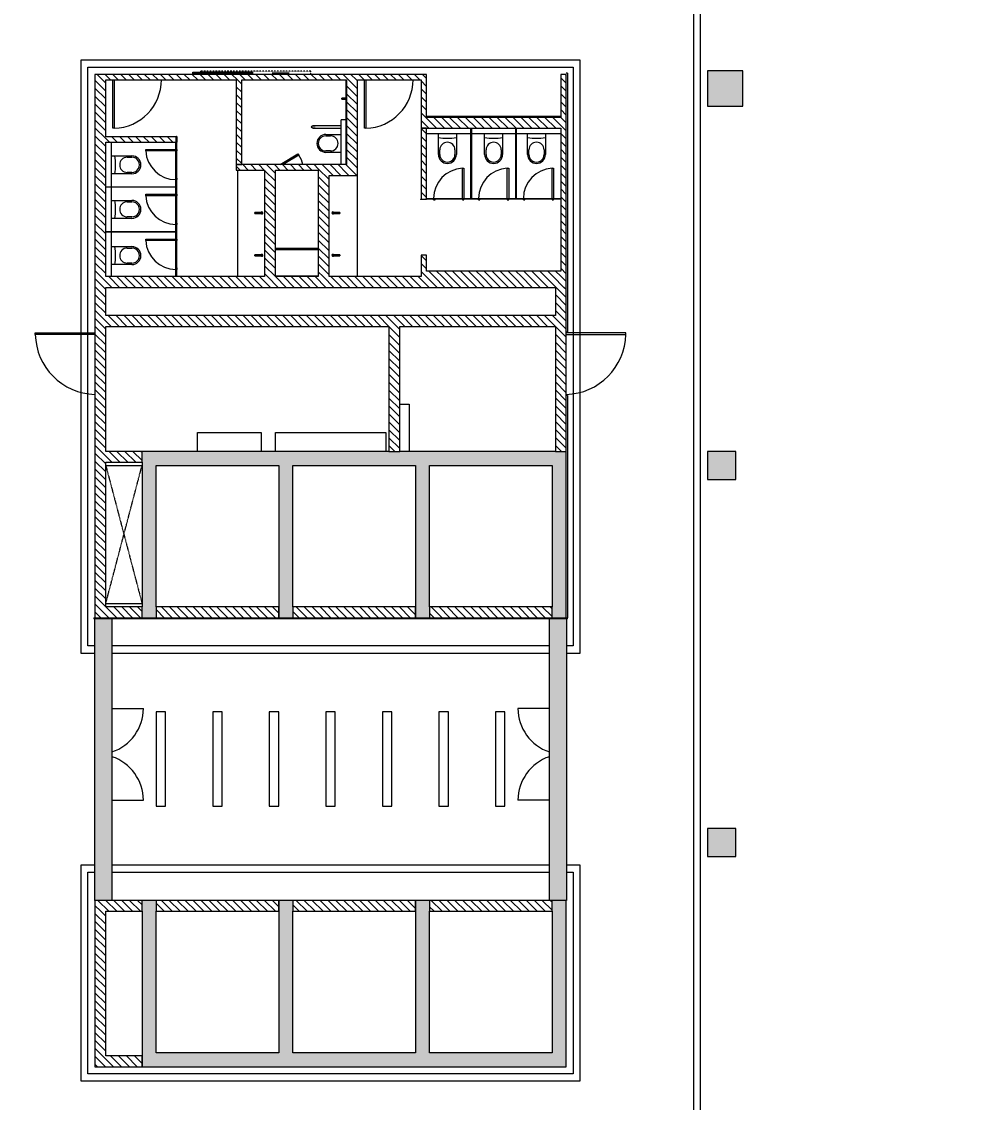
# Model space of a CAD drawing. Header units: millimetres. Extents: x -106145 to 154907, y -84585 to 152038.
# Drawn here: x 10833 to 30839, y 28220 to 51155 of the extents above; entities that cross this region are included whole.
import ezdxf

# ---------------------------------------------------------------- set-up
doc = ezdxf.new("R2010")
doc.units = ezdxf.units.MM
doc.linetypes.add('Cut Out Line', pattern=[2, 1, -1])
doc.linetypes.add('Dash', pattern=[6.35, 3.175, -3.175])
for name, color, linetype, lineweight in [('A-ANNO-DIMS', 7, 'Continuous', 9), ('A-ANNO-DIMS-300', 7, 'Continuous', 9), ('A-DETL-MBND', 7, 'Continuous', 5), ('A-DOOR', 7, 'Continuous', 5), ('A-DOOR-FRAM', 7, 'Continuous', 9), ('A-FLOR', 7, 'Continuous', 5), ('A-WALL', 7, 'Continuous', 5), ('A-WALL-PATT', 7, 'Continuous', 5), ('P-SANR-FIXT', 7, 'Continuous', 5), ('S-COLS', 7, 'Continuous', 5)]:
    doc.layers.add(name, color=color, linetype=linetype, lineweight=lineweight)
doc.layers.add('A-DETL', color=7, linetype='Continuous', lineweight=5, true_color=0x00a600)
doc.styles.add('RomanS', font='romans__.ttf', dxfattribs={"width": 0.8, "height": 1200})
doc.dimstyles.new('Diagonal_-_4_mm_RomanS', dxfattribs={"dimscale": 304.8, "dimtxt": 1219.023462, "dimasz": 1.476378, "dimexe": 0.984252, "dimexo": 0.0625, "dimgap": 0.19685, "dimtad": 1, "dimdec": 0, "dimzin": 0, "dimdsep": 46, "dimtxsty": 'RomanS', "dimblk1": 'OBLIQUE', "dimblk2": 'OBLIQUE', "dimsah": 1, "dimcen": 0.09, "dimdle": 2.362205, "dimazin": 0, "dimtfac": 1, "dimtdec": 4, "dimtix": 1, "dimtmove": 0, "dimatfit": 3, "dimfxl": 2.362205, "dimfxlon": 1, "dimtvp": 1, "dimtolj": 1, "dimtzin": 0, "dimarcsym": 2})
pattern_1 = [(315, (0, 0), (84.18955, 84.18955), [])]

# ---------------------------------------------------------------- blocks, each defined once
blk = doc.blocks.new('DC_SglFl-W-Int - FWD7 1_35-12335346-Site Plan -MAIN')
at = {"layer": 'A-DOOR', "color": 254, "lineweight": 9, "true_color": 0xdddddd}
for p, q in [((622, 115), (622, 1381.5)), ((622, 1381.5), (652, 1381.5)), ((652, 1381.5), (652, 115))]:
    blk.add_line(p, q, dxfattribs=at)
at = {"layer": 'A-DOOR', "color": 254, "true_color": 0xdddddd}
blk.add_arc((652, 77.5), 1304.3, 91.31792, 178.33968, dxfattribs=at)
blk = doc.blocks.new('DC_SglFl-W-Int - FWD7 1_35-12334915-Site Plan -MAIN')
at = {"layer": 'A-DOOR', "color": 254, "lineweight": 9, "true_color": 0xdddddd}
for p, q in [((622, -115), (622, -1381.5)), ((652, -1381.5), (652, -115)), ((622, -1381.5), (652, -1381.5))]:
    blk.add_line(p, q, dxfattribs=at)
at = {"layer": 'A-DOOR', "color": 254, "true_color": 0xdddddd}
blk.add_arc((652, -77.5), 1304.3, 181.66032, 268.68208, dxfattribs=at)
blk = doc.blocks.new('DC_SglFl-W-Int - D 1_1-6638787-Site Plan -MAIN')
at = {"layer": 'A-DOOR', "color": 254, "lineweight": 9, "true_color": 0xdddddd}
for p, q in [((485, 57.5), (485, 1087.5)), ((485, 1087.5), (515, 1087.5)), ((515, 1087.5), (515, 57.5))]:
    blk.add_line(p, q, dxfattribs=at)
at = {"layer": 'A-DOOR', "color": 254, "true_color": 0xdddddd}
blk.add_arc((515, 57.5), 1030.4, 91.66834, 179.99094, dxfattribs=at)
blk = doc.blocks.new('Single Panel Flush Door - SHD_0_6-8056448-Site Plan -MAIN')
at = {"layer": 'A-DOOR', "color": 254, "true_color": 0xdddddd}
for p, q in [((-225, 57), (149, 283)), ((170, 255), (-158, 57)), ((149, 283), (170, 255))]:
    blk.add_line(p, q, dxfattribs=at)
blk.add_arc((-135, 5), 394, 7.6599, 39.3002, dxfattribs=at)
blk = doc.blocks.new('DC_SglFl-W-Int - 0_6 toilet door-5532951-Site Plan -MAIN')
at = {"layer": 'A-DOOR', "color": 254, "lineweight": 9, "true_color": 0xdddddd}
for p, q in [((290, 6), (290, 646)), ((290, 646), (320, 646)), ((320, 646), (320, 6))]:
    blk.add_line(p, q, dxfattribs=at)
at = {"layer": 'A-DOOR', "color": 254, "true_color": 0xdddddd}
for start, end in [(92.6838, 179.9838), (181.0638, 182.6838)]:
    blk.add_arc((320, 6), 641, start, end, dxfattribs=at)
at = {"layer": 'A-DOOR-FRAM', "color": 254, "true_color": 0xdddddd}
for p, q in [((-320, -24), (-320, -6)), ((-320, -24), (-290, -24)), ((-290, -24), (-290, -6)), ((290, -6), (290, -24)), ((290, -24), (320, -24)), ((320, -24), (320, -6))]:
    blk.add_line(p, q, dxfattribs=at)
blk = doc.blocks.new('22 4000 Toilet - Toto - CW763B w_FV4 - 22 4000 Toilet - Toto - CW763B w_FV4-5779779-Site Plan -MAIN')
at = {"layer": 'P-SANR-FIXT', "color": 254, "true_color": 0xdddddd}
for p, q in [((-190, -440), (-190, 0)), ((190, 0), (190, -440)), ((-160, -440), (-160, -340)), ((160, -340), (160, -440))]:
    blk.add_line(p, q, dxfattribs=at)
for centre, radius, start, end in [((0, 1105), 1200, 260.8891, 279.1109), ((0, -340), 160, 0, 180), ((0, -440), 190, 180, 360), ((0, -440), 160, 180, 0)]:
    blk.add_arc(centre, radius, start, end, dxfattribs=at)
blk = doc.blocks.new('Door_Sliding_DORMA_CS80-MAGNEO - D 1_2-9037174-Site Plan -MAIN')
at = {"layer": 'A-DOOR', "color": 254, "linetype": 'Dash', "true_color": 0xdddddd}
for p, q in [((-633, -57), (-633, -128)), ((-633, -128), (1707, -128)), ((1707, -128), (1707, -57))]:
    blk.add_line(p, q, dxfattribs=at)
at = {"layer": 'A-DOOR', "color": 254, "true_color": 0xdddddd}
for p, q in [((-179, -81), (185, -81)), ((-179, -81), (-179, -86)), ((185, -86), (-179, -86)), ((185, -86), (185, -81)), ((1865, -66), (1865, -106))]:
    blk.add_line(p, q, dxfattribs=at)
at = {"layer": 'A-DOOR', "color": 254, "lineweight": 9, "true_color": 0xdddddd}
for p, q in [((600, -66), (665, -66)), ((600, -106), (600, -66)), ((665, -106), (600, -106)), ((665, -66), (1865, -66)), ((1865, -106), (665, -106))]:
    blk.add_line(p, q, dxfattribs=at)
blk = doc.blocks.new('TAPWARE_boiling-chilled_water_unit - HYTP-029-V44-Site Plan -MAIN')
at = {"layer": 'P-SANR-FIXT', "color": 254, "true_color": 0xdddddd}
for p, q in [((-10, -350), (10, -350)), ((0, -480), (0, -520)), ((0, -520), (0, -480))]:
    blk.add_line(p, q, dxfattribs=at)
for start, end in [(90, 270), (180, 195.3487), (225, 240.3487), (270, 90), (0, 45)]:
    blk.add_arc((0, -500), 20, start, end, dxfattribs=at)
for points in [[(-10, -350), (-10, -362), (-10, -385), (-10, -419), (-10, -453), (-10, -473), (-10, -483)], [(10, -483), (10, -473), (10, -453), (10, -419), (10, -385), (10, -362), (10, -350)], [(-10, -483), (-9, -482), (-8, -481), (-6, -481)], [(2, -480), (4, -480), (6, -481), (9, -482), (10, -483)]]:
    blk.add_open_spline(points, degree=3, dxfattribs=at)
blk = doc.blocks.new('TAPWARE_boiling-chilled_water_unit - HYTP-029-V45-Site Plan -MAIN')
at = {"layer": 'P-SANR-FIXT', "color": 254, "true_color": 0xdddddd}
blk.add_line((10, 350), (-10, 350), dxfattribs=at)
for points, knots in [([(-10, 441), (-10, 434), (-10, 416), (-10, 396), (-10, 385)], [0.3344418, 0.3344418, 0.3344418, 0.3344418, 0.5, 0.75, 0.75, 0.75, 0.75]), ([(10, 385), (10, 396), (10, 416), (10, 434), (10, 441)], [0.25, 0.25, 0.25, 0.25, 0.5, 0.6655582, 0.6655582, 0.6655582, 0.6655582])]:
    blk.add_open_spline(points, degree=3, knots=knots, dxfattribs=at)
for points in [[(-10, 382), (-10, 371), (-10, 360), (-10, 350)], [(10, 350), (10, 360), (10, 371), (10, 382)]]:
    blk.add_open_spline(points, degree=3, dxfattribs=at)
blk = doc.blocks.new('22 4000 Toilet - Toto - CW763B w_FV4 - 22 4000 Toilet - Toto - CW763B w_FV4-V46-Site Plan -MAIN')
at = {"layer": 'P-SANR-FIXT', "color": 254, "true_color": 0xdddddd}
for p, q in [((-190, -440), (-190, -115)), ((190, -115), (190, -440)), ((-160, -440), (-160, -340)), ((160, -340), (160, -440))]:
    blk.add_line(p, q, dxfattribs=at)
for centre, radius, start, end in [((0, -340), 160, 0, 180), ((0, -440), 190, 180, 360), ((0, -440), 160, 180, 0)]:
    blk.add_arc(centre, radius, start, end, dxfattribs=at)
blk = doc.blocks.new('WC_rear_grab_bar - 600-6978322-Site Plan -MAIN')
at = {"layer": 'P-SANR-FIXT', "color": 254, "true_color": 0xdddddd}
for p, q in [((-38, 607), (-38, 57)), ((13, 57), (13, 607))]:
    blk.add_line(p, q, dxfattribs=at)
at = {"layer": 'P-SANR-FIXT', "color": 254, "true_color": 0xdddddd, "flags": 128}
for points in [[(-38, 657), (-37, 659), (-37, 660), (-37, 661), (-37, 662), (-37, 663), (-37, 664), (-37, 665), (-36, 665), (-36, 666), (-36, 667), (-35, 668), (-35, 669), (-34, 670), (-34, 671), (-33, 672), (-32, 673), (-32, 673), (-31, 674), (-31, 675), (-30, 676), (-29, 676), (-28, 677), (-28, 678), (-27, 678), (-26, 679), (-25, 679), (-24, 680), (-23, 680), (-22, 681), (-21, 681), (-20, 682), (-19, 682), (-18, 682), (-17, 682), (-16, 683), (-15, 683), (-14, 683), (-13, 683), (-12, 683), (-12, 683)], [(-38, 657), (-38, 657), (-38, 657), (-38, 657), (-38, 657), (-38, 656), (-38, 656), (-38, 656), (-38, 655), (-38, 654), (-38, 653), (-38, 653), (-38, 652), (-38, 651), (-38, 650), (-38, 649), (-38, 647), (-38, 646), (-38, 645), (-38, 644), (-38, 642), (-38, 641), (-38, 639), (-38, 637), (-38, 636), (-38, 634), (-38, 632), (-38, 631), (-38, 629), (-38, 627), (-38, 625), (-38, 623), (-38, 621), (-38, 619), (-38, 617), (-38, 615), (-38, 613), (-38, 611), (-38, 609), (-38, 607), (-38, 607)], [(-38, 607), (-38, 609), (-38, 611), (-38, 613), (-38, 615), (-38, 617), (-38, 619), (-38, 621), (-38, 623), (-38, 625), (-38, 626), (-38, 628), (-38, 630), (-38, 632), (-38, 634), (-38, 635), (-38, 637), (-38, 639), (-38, 640), (-38, 642), (-38, 643), (-38, 645), (-38, 646), (-38, 647), (-38, 648), (-38, 649), (-38, 651), (-38, 652), (-38, 652), (-38, 653), (-38, 654), (-38, 655), (-38, 655), (-38, 656), (-38, 656), (-38, 657), (-38, 657), (-38, 657), (-38, 657), (-38, 657)], [(-12, 683), (-11, 683), (-10, 683), (-9, 683), (-8, 683), (-7, 682), (-6, 682), (-5, 682), (-4, 682), (-3, 681), (-2, 681), (-1, 680), (0, 680), (1, 680), (1, 679), (2, 678), (3, 678), (4, 677), (5, 677), (5, 676), (6, 675), (7, 674), (7, 674), (8, 673), (9, 672), (9, 671), (10, 670), (10, 669), (11, 669), (11, 668), (12, 667), (12, 666), (12, 665), (12, 664), (13, 663), (13, 662), (13, 661), (13, 660), (13, 659), (13, 658), (13, 657)], [(13, 607), (13, 609), (13, 611), (13, 613), (13, 615), (13, 617), (13, 619), (13, 621), (13, 623), (13, 625), (13, 626), (13, 628), (13, 630), (13, 632), (13, 634), (13, 635), (13, 637), (13, 639), (13, 640), (13, 642), (13, 643), (13, 645), (13, 646), (13, 647), (13, 648), (13, 649), (13, 651), (13, 652), (13, 652), (13, 653), (13, 654), (13, 655), (13, 655), (13, 656), (13, 656), (13, 657), (13, 657), (13, 657), (13, 657), (13, 657)], [(13, 657), (13, 657), (13, 657), (13, 657), (13, 657), (13, 656), (13, 656), (13, 656), (13, 655), (13, 654), (13, 653), (13, 653), (13, 652), (13, 651), (13, 650), (13, 649), (13, 647), (13, 646), (13, 645), (13, 644), (13, 642), (13, 641), (13, 639), (13, 637), (13, 636), (13, 634), (13, 632), (13, 631), (13, 629), (13, 627), (13, 625), (13, 623), (13, 621), (13, 619), (13, 617), (13, 615), (13, 613), (13, 611), (13, 609), (13, 607), (13, 607)]]:
    blk.add_lwpolyline(points, dxfattribs=at)
blk = doc.blocks.new('M_Door-Curtain-Wall-Double-Storefront1 - FGD1 - FIRE GLASS DOOR-12330206-Site Plan -MAIN')
at = {"layer": 'A-DOOR', "color": 254, "true_color": 0xdddddd}
for p, q in [((-975, -322), (-975, -991)), ((975, -322), (975, -991))]:
    blk.add_line(p, q, dxfattribs=at)
for centre, start, end in [((-975, -16), 270, 341.5491), ((975, -16), 198.4509, 270)]:
    blk.add_arc(centre, 975, start, end, dxfattribs=at)
blk = doc.blocks.new('Walls 75 - Walls 50-8505610-Site Plan -MAIN')
at = {"layer": 'A-WALL-PATT', "true_color": 0xf9f2f0}
blk.add_hatch(color=7, dxfattribs=at).paths.add_polyline_path([(12409, 28505), (12748, 28505), (12748, 34505), (12389, 34505), (12389, 28505)], flags=0)
at = {"layer": 'A-WALL', "color": 254, "true_color": 0xdddddd}
for p, q in [((12389, 28505), (12389, 34505)), ((12748, 34505), (12748, 28505))]:
    blk.add_line(p, q, dxfattribs=at)
blk = doc.blocks.new('Walls 76 - Walls 50-8505631-Site Plan -MAIN')
at = {"layer": 'A-WALL-PATT', "true_color": 0xf9f2f0}
blk.add_hatch(color=7, dxfattribs=at).paths.add_polyline_path([(22035, 28505), (22394, 28505), (22394, 34505), (22035, 34505), (22035, 29106)], flags=0)
at = {"layer": 'A-WALL', "color": 254, "true_color": 0xdddddd}
for p, q in [((22035, 28505), (22035, 34505)), ((22389, 34505), (22394, 34505)), ((22394, 34505), (22394, 28505)), ((22389, 28505), (22394, 28505))]:
    blk.add_line(p, q, dxfattribs=at)
blk = doc.blocks.new('M_Door-Curtain-Wall-Double-Storefront1 - FGD1 - FIRE GLASS DOOR-12330207-Site Plan -MAIN')
at = {"layer": 'A-DOOR', "color": 254, "true_color": 0xdddddd}
for p, q in [((-975, 322), (-975, 991)), ((975, 322), (975, 991))]:
    blk.add_line(p, q, dxfattribs=at)
for centre, start, end in [((-975, 16), 18.4509, 90), ((975, 16), 90, 161.5491)]:
    blk.add_arc(centre, 975, start, end, dxfattribs=at)
blk = doc.blocks.new('2022_11_09_AB BLOCKFACADE WITH CONTINOUS WINDOW_rvt-1-Site Plan -MAIN')
at = {"layer": 'A-WALL-PATT', "true_color": 0xeaeaea}
h = blk.add_hatch(dxfattribs=at)
h.set_pattern_fill('FP_19', color=254, style=0, pattern_type=2)
h.set_pattern_definition(pattern_1)
h.paths.add_polyline_path([(12409, 45718), (12619, 45718), (12619, 50035), (12389, 50035), (12389, 45718)], flags=0)
h = blk.add_hatch(dxfattribs=at)
h.set_pattern_fill('FP_19', color=254, style=0, pattern_type=2)
h.set_pattern_definition(pattern_1)
h.paths.add_polyline_path([(19309, 49920), (19424, 49920), (19424, 50035), (12619, 50035), (12619, 49920), (18711, 49920)], flags=0)
h = blk.add_hatch(dxfattribs=at)
h.set_pattern_fill('FP_19', color=254, style=0, pattern_type=2)
h.set_pattern_definition(pattern_1)
h.paths.add_polyline_path([(22274, 45745), (22389, 45745), (22389, 50035), (22274, 50035), (22274, 45860)], flags=0)
h = blk.add_hatch(dxfattribs=at)
h.set_pattern_fill('FP_19', color=254, style=0, pattern_type=2)
h.set_pattern_definition(pattern_1)
h.paths.add_polyline_path([(15389, 48120), (15504, 48120), (15504, 49920), (15389, 49920), (15389, 48779)], flags=0)
h = blk.add_hatch(dxfattribs=at)
h.set_pattern_fill('FP_19', color=254, style=0, pattern_type=2)
h.set_pattern_definition(pattern_1)
h.paths.add_polyline_path([(17729, 47890), (17959, 47890), (17959, 49920), (17729, 49920), (17729, 48120)], flags=0)
h = blk.add_hatch(dxfattribs=at)
h.set_pattern_fill('FP_19', color=254, style=0, pattern_type=2)
h.set_pattern_definition(pattern_1)
h.paths.add_polyline_path([(19309, 49120), (19424, 49120), (19424, 49920), (19309, 49920)], flags=0)
h = blk.add_hatch(dxfattribs=at)
h.set_pattern_fill('FP_19', color=254, style=0, pattern_type=2)
h.set_pattern_definition(pattern_1)
h.paths.add_polyline_path([(19309, 48890), (22274, 48890), (22274, 49120), (19309, 49120)], flags=0)
h = blk.add_hatch(dxfattribs=at)
h.set_pattern_fill('FP_19', color=254, style=0, pattern_type=2)
h.set_pattern_definition(pattern_1)
h.paths.add_polyline_path([(19309, 47390), (19424, 47390), (19424, 48890), (19309, 48890), (19309, 48779)], flags=0)
h = blk.add_hatch(dxfattribs=at)
h.set_pattern_fill('FP_19', color=254, style=0, pattern_type=2)
h.set_pattern_definition(pattern_1)
h.paths.add_polyline_path([(13460, 48595), (14113, 48595), (14113, 48710), (12619, 48710), (12619, 48595)], flags=0)
h = blk.add_hatch(dxfattribs=at)
h.set_pattern_fill('FP_19', color=254, style=0, pattern_type=2)
h.set_pattern_definition(pattern_1)
h.paths.add_polyline_path([(17129, 48005), (17129, 48120), (15389, 48120), (15389, 48005), (16610, 48005)], flags=0)
h = blk.add_hatch(dxfattribs=at)
h.set_pattern_fill('FP_19', color=254, style=0, pattern_type=2)
h.set_pattern_definition(pattern_1)
h.paths.add_polyline_path([(16219, 45745), (16219, 48005), (15989, 48005), (15989, 45745)], flags=0)
h = blk.add_hatch(dxfattribs=at)
h.set_pattern_fill('FP_19', color=254, style=0, pattern_type=2)
h.set_pattern_definition(pattern_1)
h.paths.add_polyline_path([(17129, 45745), (17359, 45745), (17359, 48120), (17129, 48120), (17129, 46013)], flags=0)
h = blk.add_hatch(dxfattribs=at)
h.set_pattern_fill('FP_19', color=254, style=0, pattern_type=2)
h.set_pattern_definition(pattern_1)
h.paths.add_polyline_path([(17660, 47890), (17729, 47890), (17729, 48120), (17359, 48120), (17359, 47890)], flags=0)
h = blk.add_hatch(dxfattribs=at)
h.set_pattern_fill('FP_19', color=254, style=0, pattern_type=2)
h.set_pattern_definition(pattern_1)
h.paths.add_polyline_path([(19424, 45745), (19424, 46195), (19309, 46195), (19309, 45745)], flags=0)
h = blk.add_hatch(dxfattribs=at)
h.set_pattern_fill('FP_19', color=254, style=0, pattern_type=2)
h.set_pattern_definition(pattern_1)
h.paths.add_polyline_path([(12409, 38505), (12619, 38505), (12619, 45718), (12389, 45718), (12389, 38505)], flags=0)
h = blk.add_hatch(dxfattribs=at)
h.set_pattern_fill('FP_19', color=254, style=0, pattern_type=2)
h.set_pattern_definition(pattern_1)
h.paths.add_polyline_path([(12619, 45515), (22389, 45515), (22389, 45745), (12619, 45745), (12619, 45718)], flags=0)
h = blk.add_hatch(dxfattribs=at)
h.set_pattern_fill('FP_19', color=254, style=0, pattern_type=2)
h.set_pattern_definition(pattern_1)
h.paths.add_polyline_path([(22274, 45745), (22274, 45860), (19424, 45860), (19424, 45745), (21861, 45745)], flags=0)
h = blk.add_hatch(dxfattribs=at)
h.set_pattern_fill('FP_19', color=254, style=0, pattern_type=2)
h.set_pattern_definition(pattern_1)
h.paths.add_polyline_path([(22159, 42035), (22389, 42035), (22389, 45515), (22159, 45515), (22159, 42325)], flags=0)
h = blk.add_hatch(dxfattribs=at)
h.set_pattern_fill('FP_19', color=254, style=0, pattern_type=2)
h.set_pattern_definition(pattern_1)
h.paths.add_polyline_path([(22159, 44685), (22159, 44915), (12619, 44915), (12619, 44685), (21861, 44685)], flags=0)
h = blk.add_hatch(dxfattribs=at)
h.set_pattern_fill('FP_19', color=254, style=0, pattern_type=2)
h.set_pattern_definition(pattern_1)
h.paths.add_polyline_path([(18629, 42035), (18859, 42035), (18859, 44685), (18629, 44685), (18629, 43247)], flags=0)
h = blk.add_hatch(dxfattribs=at)
h.set_pattern_fill('FP_19', color=254, style=0, pattern_type=2)
h.set_pattern_definition(pattern_1)
h.paths.add_polyline_path([(12619, 41805), (13389, 41805), (13389, 42035), (12619, 42035)], flags=0)
at = {"layer": 'A-WALL-PATT', "true_color": 0xcccccb}
for points in [[(13460, 38505), (13689, 38505), (13689, 42035), (13389, 42035), (13389, 38505)], [(19489, 41735), (22389, 41735), (22389, 42035), (13689, 42035), (13689, 41735), (19189, 41735)], [(16589, 38505), (16589, 41735), (16289, 41735), (16289, 38505)], [(19489, 38505), (19489, 41735), (19189, 41735), (19189, 38505)], [(22089, 38505), (22389, 38505), (22389, 41735), (22089, 41735), (22089, 38637)], [(13689, 29275), (13689, 32505), (13389, 32505), (13389, 29275), (13460, 29275)], [(16289, 29275), (16589, 29275), (16589, 32505), (16289, 32505), (16289, 30339)], [(19189, 29275), (19489, 29275), (19489, 32505), (19189, 32505), (19189, 30339)], [(22389, 29275), (22389, 32505), (22089, 32505), (22089, 29275)], [(13460, 28975), (22389, 28975), (22389, 29275), (13389, 29275), (13389, 28975)]]:
    blk.add_hatch(color=254, dxfattribs=at).paths.add_polyline_path(points, flags=0)
at = {"layer": 'A-WALL-PATT', "true_color": 0xeaeaea}
h = blk.add_hatch(dxfattribs=at)
h.set_pattern_fill('FP_19', color=254, style=0, pattern_type=2)
h.set_pattern_definition(pattern_1)
h.paths.add_polyline_path([(12619, 38505), (13389, 38505), (13389, 38735), (12619, 38735), (12619, 38637)], flags=0)
h = blk.add_hatch(dxfattribs=at)
h.set_pattern_fill('FP_19', color=254, style=0, pattern_type=2)
h.set_pattern_definition(pattern_1)
h.paths.add_polyline_path([(15560, 38505), (16289, 38505), (16289, 38735), (13689, 38735), (13689, 38505)], flags=0)
h = blk.add_hatch(dxfattribs=at)
h.set_pattern_fill('FP_19', color=254, style=0, pattern_type=2)
h.set_pattern_definition(pattern_1)
h.paths.add_polyline_path([(17660, 38505), (19189, 38505), (19189, 38735), (16589, 38735), (16589, 38505), (16823, 38505)], flags=0)
h = blk.add_hatch(dxfattribs=at)
h.set_pattern_fill('FP_19', color=254, style=0, pattern_type=2)
h.set_pattern_definition(pattern_1)
h.paths.add_polyline_path([(19489, 38505), (22089, 38505), (22089, 38735), (19489, 38735)], flags=0)
h = blk.add_hatch(dxfattribs=at)
h.set_pattern_fill('FP_19', color=254, style=0, pattern_type=2)
h.set_pattern_definition(pattern_1)
h.paths.add_polyline_path([(12619, 32275), (13389, 32275), (13389, 32505), (12389, 32505), (12389, 32275), (12409, 32275)], flags=0)
h = blk.add_hatch(dxfattribs=at)
h.set_pattern_fill('FP_19', color=254, style=0, pattern_type=2)
h.set_pattern_definition(pattern_1)
h.paths.add_polyline_path([(15560, 32275), (16289, 32275), (16289, 32505), (13689, 32505), (13689, 32275)], flags=0)
h = blk.add_hatch(dxfattribs=at)
h.set_pattern_fill('FP_19', color=254, style=0, pattern_type=2)
h.set_pattern_definition(pattern_1)
h.paths.add_polyline_path([(17660, 32275), (19189, 32275), (19189, 32505), (16589, 32505), (16589, 32275)], flags=0)
h = blk.add_hatch(dxfattribs=at)
h.set_pattern_fill('FP_19', color=254, style=0, pattern_type=2)
h.set_pattern_definition(pattern_1)
h.paths.add_polyline_path([(21861, 32275), (22089, 32275), (22089, 32505), (19489, 32505), (19489, 32275), (19761, 32275)], flags=0)
h = blk.add_hatch(dxfattribs=at)
h.set_pattern_fill('FP_19', color=254, style=0, pattern_type=2)
h.set_pattern_definition(pattern_1)
h.paths.add_polyline_path([(12619, 28975), (12619, 32275), (12389, 32275), (12389, 28975), (12409, 28975)], flags=0)
h = blk.add_hatch(dxfattribs=at)
h.set_pattern_fill('FP_19', color=254, style=0, pattern_type=2)
h.set_pattern_definition(pattern_1)
h.paths.add_polyline_path([(12619, 28975), (13389, 28975), (13389, 29205), (12619, 29205)], flags=0)
at = {"layer": 'S-COLS', "true_color": 0xeaeaea}
for points in [[(25389, 49360), (26139, 49360), (26139, 50110), (25389, 50110)], [(25389, 41435), (25989, 41435), (25989, 42035), (25389, 42035)], [(25989, 33435), (25989, 34035), (25389, 34035), (25389, 33435)]]:
    blk.add_hatch(color=254, dxfattribs=at).paths.add_polyline_path(points, flags=0)
at = {"layer": 'A-DETL', "color": 7, "linetype": 'Cut Out Line', "true_color": 0xededed}
for p, q in [((12619, 41735), (13389, 38805)), ((12619, 38805), (13389, 41735))]:
    blk.add_line(p, q, dxfattribs=at)
at = {"layer": 'A-DETL', "color": 254, "true_color": 0xdddddd}
for p, q in [((12619, 41735), (13389, 41735)), ((12619, 38805), (13389, 38805))]:
    blk.add_line(p, q, dxfattribs=at)
at = {"layer": 'A-DETL-MBND', "color": 254, "true_color": 0xdddddd}
for p, q in [((16219, 46345), (17129, 46345)), ((16219, 46322), (17129, 46322)), ((16219, 45758), (17129, 45758))]:
    blk.add_line(p, q, dxfattribs=at)
at = {"layer": 'A-FLOR', "color": 254, "true_color": 0xdddddd}
for p, q in [((25089, 52770), (25089, -6255)), ((25239, -6405), (25239, 52920)), ((22689, 50335), (12089, 50335)), ((12089, 50335), (12089, 37755)), ((22689, 37755), (22689, 50335)), ((12239, 37905), (12239, 50185)), ((12239, 50185), (22539, 50185)), ((22539, 50185), (22539, 37905)), ((15414, 48005), (15414, 45745)), ((16219, 45745), (16219, 48005)), ((17959, 45745), (17959, 47881)), ((18859, 43035), (19059, 43035)), ((19059, 43035), (19059, 42035)), ((14569, 42035), (14569, 42435)), ((14569, 42435), (15919, 42435)), ((15919, 42435), (15919, 42035)), ((16219, 42035), (16219, 42435)), ((16219, 42435), (18559, 42435)), ((18559, 42435), (18559, 42035)), ((12389, 37905), (12239, 37905)), ((22035, 37905), (12748, 37905)), ((22539, 37905), (22394, 37905)), ((12089, 37755), (12389, 37755)), ((12748, 37755), (22035, 37755)), ((22394, 37755), (22689, 37755)), ((13889, 36505), (13689, 36505)), ((13689, 36505), (13689, 34505)), ((13889, 34505), (13889, 36505)), ((15089, 36505), (14889, 36505)), ((14889, 36505), (14889, 34505)), ((15089, 34505), (15089, 36505)), ((16289, 36505), (16089, 36505)), ((16089, 36505), (16089, 34505)), ((16289, 34505), (16289, 36505)), ((17489, 36505), (17289, 36505)), ((17289, 36505), (17289, 34505)), ((17489, 34505), (17489, 36505)), ((18689, 36505), (18489, 36505)), ((18489, 36505), (18489, 34505)), ((18689, 34505), (18689, 36505)), ((19889, 36505), (19689, 36505)), ((19689, 36505), (19689, 34505)), ((19889, 34505), (19889, 36505)), ((21089, 36505), (20889, 36505)), ((20889, 36505), (20889, 34505)), ((21089, 34505), (21089, 36505)), ((13689, 34505), (13889, 34505)), ((14889, 34505), (15089, 34505)), ((16089, 34505), (16289, 34505)), ((17289, 34505), (17489, 34505)), ((18489, 34505), (18689, 34505)), ((19689, 34505), (19889, 34505)), ((20889, 34505), (21089, 34505)), ((12389, 33255), (12089, 33255)), ((12089, 33255), (12089, 28675)), ((22035, 33255), (12748, 33255)), ((22689, 33255), (22394, 33255)), ((22689, 28675), (22689, 33255)), ((12239, 28825), (12239, 33105)), ((12239, 33105), (12389, 33105)), ((12748, 33105), (22035, 33105)), ((22394, 33105), (22539, 33105)), ((22539, 33105), (22539, 28825)), ((16289, 32505), (16289, 32509)), ((16289, 32509), (16589, 32509)), ((16589, 32509), (16589, 32505)), ((12089, 28675), (22689, 28675)), ((22539, 28825), (12239, 28825))]:
    blk.add_line(p, q, dxfattribs=at)
at = {"layer": 'A-WALL', "color": 254, "lineweight": 18, "true_color": 0xdddddd}
for p, q in [((12619, 50035), (12389, 50035)), ((12389, 50035), (12389, 45718)), ((19424, 50035), (12619, 50035)), ((19424, 49920), (19424, 50035)), ((22389, 50035), (22274, 50035)), ((22274, 50035), (22274, 49120)), ((22389, 45745), (22389, 50035)), ((12619, 48710), (12619, 49920)), ((12619, 49920), (15389, 49920)), ((15389, 49920), (15389, 48120)), ((15504, 49920), (17729, 49920)), ((15504, 48120), (15504, 49920)), ((17729, 49920), (17729, 48120)), ((17959, 49920), (19309, 49920)), ((17959, 47890), (17959, 49920)), ((19309, 49920), (19309, 49120)), ((19424, 49120), (19424, 49920)), ((19309, 49120), (19309, 48890)), ((22274, 49120), (19424, 49120)), ((19309, 48890), (19309, 47390)), ((19424, 48890), (22274, 48890)), ((19424, 47390), (19424, 48890)), ((22274, 48890), (22274, 45860)), ((14113, 48710), (12619, 48710)), ((14113, 48595), (14113, 48710)), ((12619, 45745), (12619, 48595)), ((12619, 48595), (14113, 48595)), ((15389, 48120), (15389, 48005)), ((15389, 48005), (15989, 48005)), ((17129, 48120), (15504, 48120)), ((15989, 48005), (15989, 45745)), ((16219, 45745), (16219, 48005)), ((16219, 48005), (17129, 48005)), ((17359, 48120), (17129, 48120)), ((17129, 48005), (17129, 45745)), ((17729, 48120), (17359, 48120)), ((17359, 45745), (17359, 47890)), ((17359, 47890), (17729, 47890)), ((17729, 47890), (17959, 47890)), ((19309, 47390), (19424, 47390)), ((19424, 46195), (19309, 46195)), ((19309, 46195), (19309, 45745)), ((19424, 45860), (19424, 46195)), ((12389, 45718), (12389, 38505)), ((15989, 45745), (12619, 45745)), ((17129, 45745), (16219, 45745)), ((19309, 45745), (17359, 45745)), ((22274, 45860), (19424, 45860)), ((22389, 45515), (22389, 45745)), ((12619, 45515), (22159, 45515)), ((12619, 44915), (12619, 45515)), ((22159, 45515), (22159, 44915)), ((22389, 42035), (22389, 45515)), ((22159, 44915), (12619, 44915)), ((12619, 42035), (12619, 44685)), ((12619, 44685), (18629, 44685)), ((18629, 44685), (18629, 42035)), ((18859, 44685), (22159, 44685)), ((18859, 42035), (18859, 44685)), ((22159, 44685), (22159, 42035)), ((13389, 42035), (12619, 42035)), ((13689, 42035), (13389, 42035)), ((18629, 42035), (13689, 42035)), ((22159, 42035), (18859, 42035)), ((22389, 41735), (22389, 42035)), ((12619, 38735), (12619, 41805)), ((12619, 41805), (13389, 41805)), ((13389, 41805), (13389, 38735)), ((13689, 38735), (13689, 41735)), ((13689, 41735), (16289, 41735)), ((16289, 41735), (16289, 38505)), ((16589, 41735), (19189, 41735)), ((16589, 38735), (16589, 41735)), ((19189, 41735), (19189, 38505)), ((19489, 41735), (22089, 41735)), ((19489, 38735), (19489, 41735)), ((22089, 41735), (22089, 38735)), ((22389, 38505), (22389, 41735)), ((13389, 38735), (12619, 38735)), ((16289, 38735), (13689, 38735)), ((16289, 38505), (16289, 38735)), ((19189, 38735), (16589, 38735)), ((19189, 38505), (19189, 38735)), ((22089, 38735), (19489, 38735)), ((12389, 38505), (12619, 38505)), ((12619, 38505), (13389, 38505)), ((13389, 38505), (13689, 38505)), ((13689, 38505), (16289, 38505)), ((16289, 38505), (16589, 38505)), ((16589, 38505), (19189, 38505)), ((19189, 38505), (19489, 38505)), ((19489, 38505), (22089, 38505)), ((22089, 38505), (22389, 38505)), ((13389, 32505), (12389, 32505)), ((12389, 32505), (12389, 32275)), ((13689, 32505), (13389, 32505)), ((16289, 32505), (13689, 32505)), ((16289, 32505), (16289, 29275)), ((16589, 32505), (16289, 32505)), ((16289, 32275), (16289, 32505)), ((19189, 32505), (16589, 32505)), ((19189, 32505), (19189, 29275)), ((19489, 32505), (19189, 32505)), ((19189, 32275), (19189, 32505)), ((22089, 32505), (19489, 32505)), ((22389, 32505), (22089, 32505)), ((22389, 29275), (22389, 32505)), ((12389, 32275), (12389, 28975)), ((12619, 32275), (13389, 32275)), ((12619, 29205), (12619, 32275)), ((13389, 32275), (13389, 29275)), ((13689, 29275), (13689, 32275)), ((13689, 32275), (16289, 32275)), ((16589, 29275), (16589, 32275)), ((16589, 32275), (19189, 32275)), ((19489, 29275), (19489, 32275)), ((19489, 32275), (22089, 32275)), ((22089, 32275), (22089, 29275)), ((13389, 29205), (12619, 29205)), ((13389, 29275), (13389, 29205)), ((16289, 29275), (13689, 29275)), ((19189, 29275), (16589, 29275)), ((22089, 29275), (19489, 29275)), ((22389, 28975), (22389, 29275)), ((12389, 28975), (12619, 28975)), ((12619, 28975), (13389, 28975)), ((13389, 28975), (22389, 28975))]:
    blk.add_line(p, q, dxfattribs=at)
at = {"layer": 'A-WALL', "color": 254, "true_color": 0xdddddd}
for p, q in [((22414, 50060), (22389, 50060)), ((22414, 50060), (22414, 44570)), ((17720, 48129), (17720, 49911)), ((19424, 49145), (22274, 49145)), ((17614, 48120), (17614, 49070)), ((17720, 49070), (17614, 49070)), ((19309, 48890), (19424, 48890)), ((19424, 48890), (19309, 48890)), ((20368, 47402), (20368, 48890)), ((20380, 48890), (20380, 47402)), ((21318, 47402), (21318, 48890)), ((21330, 48890), (21330, 47402)), ((14128, 48719), (14119, 48719)), ((14119, 48595), (14119, 48710)), ((14128, 48719), (14128, 48595)), ((20368, 48775), (19424, 48775)), ((21318, 48775), (20380, 48775)), ((22274, 48775), (21330, 48775)), ((12734, 48595), (12734, 47651)), ((14107, 47651), (14107, 48595)), ((14119, 48595), (14113, 48595)), ((14119, 48595), (14119, 45745)), ((14128, 48595), (14119, 48595)), ((15504, 48120), (15389, 48120)), ((15389, 48120), (15504, 48120)), ((17959, 47881), (17359, 47881)), ((12619, 47651), (14107, 47651)), ((14107, 47639), (12619, 47639)), ((12734, 47639), (12734, 46701)), ((14107, 46701), (14107, 47639)), ((19300, 47390), (19300, 47381)), ((19424, 47381), (19300, 47381)), ((19424, 47402), (20368, 47402)), ((22274, 47390), (19424, 47390)), ((19424, 47390), (19424, 47381)), ((20380, 47402), (21318, 47402)), ((21330, 47402), (22274, 47402)), ((12619, 46701), (14107, 46701)), ((14107, 46689), (12619, 46689)), ((12734, 46689), (12734, 45745)), ((14107, 45745), (14107, 46689)), ((22389, 44570), (22414, 44570)), ((22414, 43220), (22389, 43220)), ((22414, 43220), (22414, 38505)), ((13389, 41805), (13389, 42035)), ((18629, 42035), (18859, 42035)), ((22159, 42035), (22389, 42035)), ((13389, 38505), (13389, 38735)), ((13689, 38735), (13689, 38505)), ((16589, 38735), (16589, 38505)), ((19489, 38735), (19489, 38505)), ((22089, 38505), (22089, 38735)), ((12364, 38505), (12389, 38505)), ((12364, 38505), (12364, 38480)), ((22414, 38480), (12364, 38480)), ((22389, 38505), (22414, 38505)), ((22414, 38480), (22414, 38505)), ((13389, 32275), (13389, 32505)), ((13689, 32505), (13689, 32275)), ((16589, 32505), (16589, 32275)), ((19489, 32505), (19489, 32275)), ((22089, 32275), (22089, 32505)), ((13389, 29205), (13389, 28975)), ((13389, 28975), (13389, 29205))]:
    blk.add_line(p, q, dxfattribs=at)
at = {"layer": 'S-COLS', "color": 254, "true_color": 0xdddddd}
for p, q in [((26139, 50110), (25389, 50110)), ((25389, 50110), (25389, 49360)), ((26139, 49360), (26139, 50110)), ((25389, 49360), (26139, 49360)), ((25989, 42035), (25389, 42035)), ((25389, 42035), (25389, 41435)), ((25989, 41435), (25989, 42035)), ((25389, 41435), (25989, 41435)), ((25989, 34035), (25389, 34035)), ((25389, 34035), (25389, 33435)), ((25989, 33435), (25989, 34035)), ((25389, 33435), (25989, 33435))]:
    blk.add_line(p, q, dxfattribs=at)
at = {"color": 253, "lineweight": 5, "true_color": 0xaaaaaa}
for name, p, rotation in [('Door_Sliding_DORMA_CS80-MAGNEO - D 1_2-9037174-Site Plan -MAIN', (16334, 49978), 180), ('DC_SglFl-W-Int - D 1_1-6638787-Site Plan -MAIN', (13284, 49978), 180), ('DC_SglFl-W-Int - D 1_1-6638787-Site Plan -MAIN', (18624, 49978), 180), ('TAPWARE_boiling-chilled_water_unit - HYTP-029-V45-Site Plan -MAIN', (17279, 49520), 269.9999999999996), ('WC_rear_grab_bar - 600-6978322-Site Plan -MAIN', (17671, 48932), 89.99999999999987), ('22 4000 Toilet - Toto - CW763B w_FV4 - 22 4000 Toilet - Toto - CW763B w_FV4-V46-Site Plan -MAIN', (17729, 48570), 269.9999999999996), ('DC_SglFl-W-Int - 0_6 toilet door-5532951-Site Plan -MAIN', (14113, 48123), 89.99999999999935), ('22 4000 Toilet - Toto - CW763B w_FV4 - 22 4000 Toilet - Toto - CW763B w_FV4-5779779-Site Plan -MAIN', (12734, 48115), 89.99999999999953), ('DC_SglFl-W-Int - 0_6 toilet door-5532951-Site Plan -MAIN', (14113, 47170), 89.99999999999935), ('22 4000 Toilet - Toto - CW763B w_FV4 - 22 4000 Toilet - Toto - CW763B w_FV4-5779779-Site Plan -MAIN', (12734, 47170), 89.99999999999953), ('TAPWARE_boiling-chilled_water_unit - HYTP-029-V44-Site Plan -MAIN', (15434, 47095), 90.00000000000026), ('TAPWARE_boiling-chilled_water_unit - HYTP-029-V44-Site Plan -MAIN', (17939, 47095), 270.0000000000002), ('22 4000 Toilet - Toto - CW763B w_FV4 - 22 4000 Toilet - Toto - CW763B w_FV4-5779779-Site Plan -MAIN', (12734, 46189), 89.99999999999953), ('DC_SglFl-W-Int - 0_6 toilet door-5532951-Site Plan -MAIN', (14113, 46217), 89.99999999999935), ('TAPWARE_boiling-chilled_water_unit - HYTP-029-V44-Site Plan -MAIN', (15434, 46195), 90.00000000000026), ('TAPWARE_boiling-chilled_water_unit - HYTP-029-V44-Site Plan -MAIN', (17939, 46195), 270.0000000000002), ('DC_SglFl-W-Int - FWD7 1_35-12335346-Site Plan -MAIN', (12504, 43895), 89.99999999999991), ('DC_SglFl-W-Int - FWD7 1_35-12334915-Site Plan -MAIN', (22274, 43895), 89.99999999999993), ('M_Door-Curtain-Wall-Double-Storefront1 - FGD1 - FIRE GLASS DOOR-12330206-Site Plan -MAIN', (12426, 35606), 89.9999999999999), ('M_Door-Curtain-Wall-Double-Storefront1 - FGD1 - FIRE GLASS DOOR-12330207-Site Plan -MAIN', (22357, 35606), 90.0000000000001)]:
    blk.add_blockref(name, p, dxfattribs=dict(at, rotation=rotation))
for name, p in [('22 4000 Toilet - Toto - CW763B w_FV4 - 22 4000 Toilet - Toto - CW763B w_FV4-5779779-Site Plan -MAIN', (19868, 48775)), ('22 4000 Toilet - Toto - CW763B w_FV4 - 22 4000 Toilet - Toto - CW763B w_FV4-5779779-Site Plan -MAIN', (20849, 48775)), ('22 4000 Toilet - Toto - CW763B w_FV4 - 22 4000 Toilet - Toto - CW763B w_FV4-5779779-Site Plan -MAIN', (21759, 48775)), ('Single Panel Flush Door - SHD_0_6-8056448-Site Plan -MAIN', (16544, 48063)), ('DC_SglFl-W-Int - 0_6 toilet door-5532951-Site Plan -MAIN', (19896, 47396)), ('DC_SglFl-W-Int - 0_6 toilet door-5532951-Site Plan -MAIN', (20849, 47396)), ('DC_SglFl-W-Int - 0_6 toilet door-5532951-Site Plan -MAIN', (21802, 47396)), ('Walls 75 - Walls 50-8505610-Site Plan -MAIN', (0, 4000)), ('Walls 76 - Walls 50-8505631-Site Plan -MAIN', (0, 4000))]:
    blk.add_blockref(name, p, dxfattribs=at)
blk = doc.blocks.new('DIMBLOCK32-Site Plan -MAIN')
at = {"layer": 'A-ANNO-DIMS-300', "transparency": 16777216}
for p, q in [((-65455, 47706), (79278, 131267)), ((79014, 130283), (78504, 131167)), ((78654, 130907), (79014, 130283)), ((-64471, 47442), (-64981, 48325)), ((-64831, 48066), (-64471, 47442))]:
    blk.add_line(p, q, dxfattribs=at)
at = {"layer": 'A-ANNO-DIMS-300', "lineweight": 35, "transparency": 16777216}
for p, q in [((78654, 130907), (78737, 131214)), ((78654, 130907), (78572, 130600)), ((-64831, 48066), (-64749, 48373)), ((-64831, 48066), (-64914, 47758))]:
    blk.add_line(p, q, dxfattribs=at)
at = {"layer": 'A-ANNO-DIMS-300', "color": 0, "transparency": 16777216, "insert": (3725, 89578), "char_height": 1200, "width": 6511.94, "attachment_point": 1, "rotation": 30, "line_spacing_factor": 0.983083, "style": 'RomanS'}
blk.add_mtext('165683', dxfattribs=at)
blk = doc.blocks.new('_Oblique')
at = {"color": 0, "linetype": 'ByBlock', "lineweight": -2}
blk.add_line((-0.5, -0.5), (0.5, 0.5), dxfattribs=at)

msp = doc.modelspace()

# ---------------------------------------------------------------- block references
at = {"lineweight": 5}
msp.add_blockref('2022_11_09_AB BLOCKFACADE WITH CONTINOUS WINDOW_rvt-1-Site Plan -MAIN', (0, 0), dxfattribs=at)

# ---------------------------------------------------------------- next in the draw order: dimensions: what is measured, and where the dimension line sits
at = {"layer": 'A-ANNO-DIMS'}
dim = msp.add_linear_dim(base=(78654.26, 130907.03), p1=(-64471.28, 47442.07), p2=(79014.26, 130283.49), angle=30, dimstyle='Diagonal_-_4_mm_RomanS', override={"dimpost": '<>', "dimfxl": 165682.835536}, dxfattribs=at)
dim.commit()
dim.dimension.update_dxf_attribs({"geometry": 'DIMBLOCK32-Site Plan -MAIN', "text_midpoint": (6578.73, 90062.68)})

doc.saveas('drawing.dxf')
